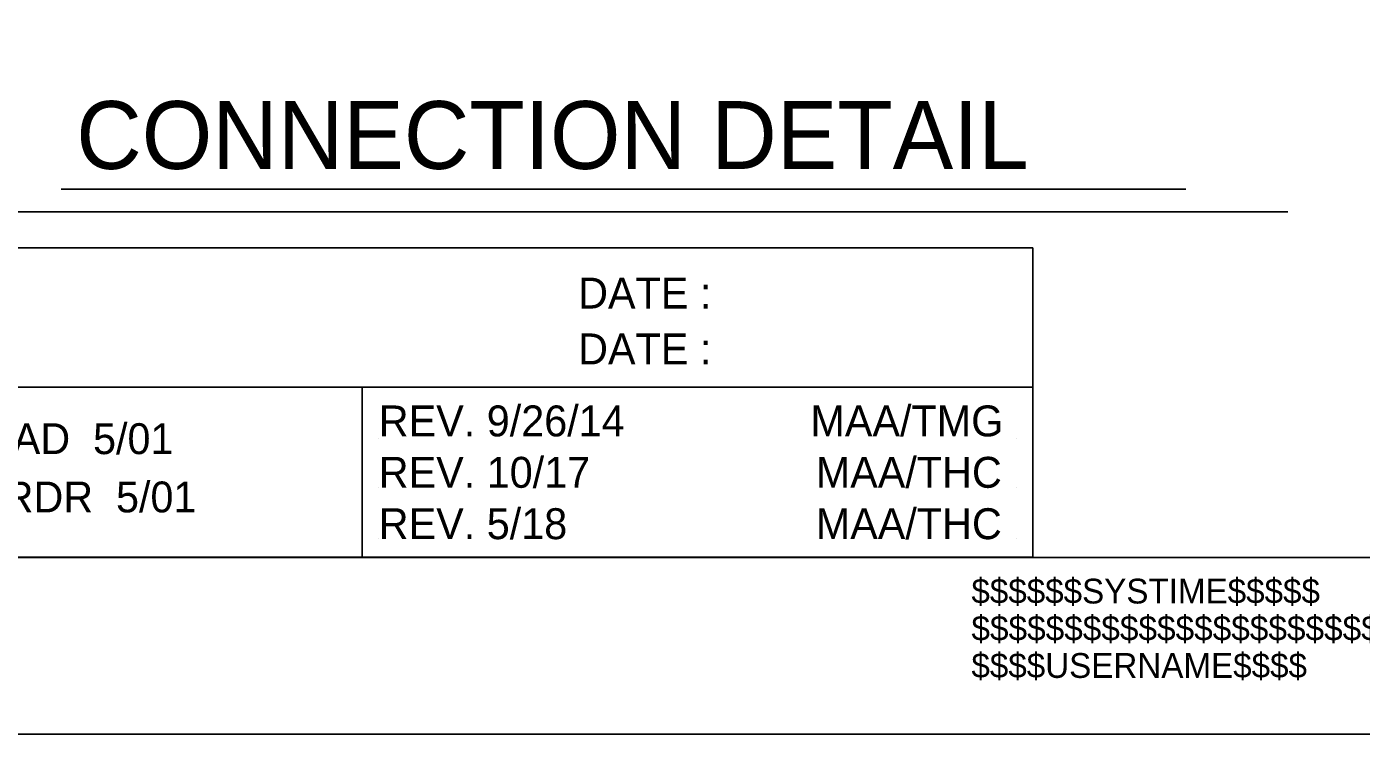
# Model space of a CAD drawing. Extents: x 0 to 71.1, y -3.6 to 56.6.
# Drawn here: x 5.1 to 14.93, y 0 to 5.21 of the extents above; entities that cross this region are included whole.
import ezdxf

# ---------------------------------------------------------------- set-up
doc = ezdxf.new("R2010")
doc.units = 0
for name, color, linetype in [('Plan Sheet', 7, 'Continuous'), ('Plan Sheet CELL', 7, 'Continuous'), ('Plot Label', 7, 'Continuous'), ('Plot Shape CELL', 7, 'Continuous'), ('Title Text', 7, 'Continuous'), ('User Information Notes', 7, 'Continuous')]:
    doc.layers.add(name, color=color, linetype=linetype)

msp = doc.modelspace()

# ---------------------------------------------------------------- linework, layer by layer
at = {"layer": 'Plan Sheet'}
for p, q in [((2.2677, 3.5853), (12.514, 3.5853)), ((12.514, 1.3044), (12.514, 3.5853)), ((12.514, 3.5853), (12.514, 3.5853)), ((12.514, 2.5571), (2.2677, 2.5571)), ((7.5702, 1.3044), (7.5702, 2.5571)), ((2.2677, 1.3044), (12.514, 1.3044))]:
    msp.add_line(p, q, dxfattribs=at)
at = {"layer": 'Plan Sheet CELL'}
msp.add_line((2.2662, 1.3033), (71.0669, 1.3033), dxfattribs=at)
at = {"layer": 'Plot Shape CELL'}
msp.add_lwpolyline([(0, 47.3), (71.0857, 47.3), (71.0857, 0.0001), (0, 0.0001)], close=True, dxfattribs=at)
at = {"layer": 'Title Text'}
for p, q in [((5.3511, 4.0173), (13.6419, 4.0173)), ((4.6011, 3.8506), (14.3919, 3.8506))]:
    msp.add_line(p, q, dxfattribs=at)
at = {"layer": 'User Information Notes'}
for p, q in [((7.6923, 2.1826), (7.6923, 2.1826)), ((12.3918, 2.1826), (12.3918, 2.1826)), ((7.6923, 1.8168), (7.6923, 1.8168)), ((12.3918, 1.8168), (12.3918, 1.8168)), ((7.6923, 1.4446), (7.6923, 1.4446)), ((12.3918, 1.4446), (12.3918, 1.4446))]:
    msp.add_line(p, q, dxfattribs=at)

# ---------------------------------------------------------------- texts
at = {"layer": 'Plan Sheet'}
for s, height, p in [('DATE :', 0.22772, (9.162, 3.1375)), ('DATE :', 0.22772, (9.162, 2.7263)), ('REV. 9/26/14', 0.227865, (7.6923, 2.1955)), ('MAA/TMG', 0.22786, (10.8739, 2.1955)), ('DRAWN BY :      JAD  5/01', 0.2275, (2.5273, 2.0649)), ('REV. 10/17', 0.22786, (7.6923, 1.8168)), ('MAA/THC', 0.22786, (10.9134, 1.8168)), ('CHECKED BY :   RDR  5/01', 0.2275, (2.5273, 1.6355)), ('REV. 5/18', 0.22786, (7.6923, 1.4381)), ('MAA/THC', 0.22786, (10.9134, 1.4381))]:
    msp.add_text(s, height=height, dxfattribs=at).set_placement(p)
at = {"layer": 'Plot Label'}
for s, height, p in [('$$$$$$SYSTIME$$$$$', 0.182828, (12.0604, 0.964)), ('$$$$$$$$$$$$$$$$$$$$$$$DGN$$$$$$$$$$$$$$$$$$$$$$$', 0.183948, (12.0604, 0.6899)), ('$$$$USERNAME$$$$', 0.182828, (12.0604, 0.4158))]:
    msp.add_text(s, height=height, dxfattribs=at).set_placement(p)
at = {"layer": 'Title Text'}
msp.add_text('CONNECTION DETAIL', height=0.5, dxfattribs=at).set_placement((5.4626, 4.1663))

doc.saveas('drawing.dxf')
